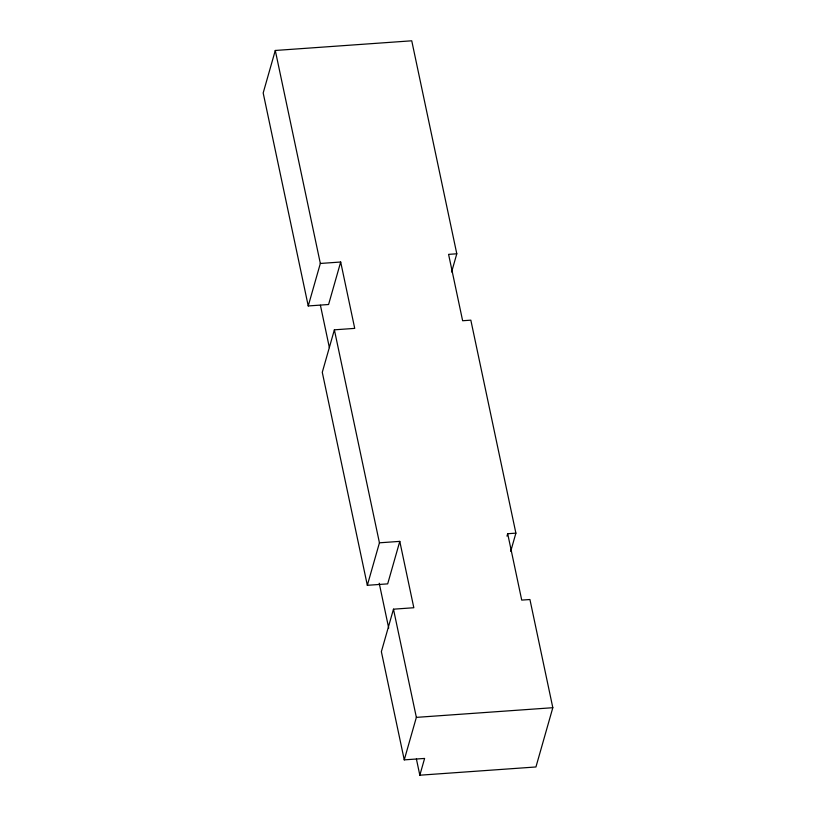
<?xml version="1.0" encoding="UTF-8"?>
<svg xmlns="http://www.w3.org/2000/svg" width="816" height="816" viewBox="0 0 816 816"><rect width="100%" height="100%" fill="white"/><g stroke="black" fill="none" stroke-linecap="round" stroke-linejoin="round"><path stroke-width="1.22" d="M451.605 272.003L456.797 253.786L411.743 40.8L275.288 50.47L263.18 92.963L308.234 305.949L328.583 304.511L340.69 262.018L320.341 263.456L308.234 305.949M340.69 262.018L354.725 328.379L334.376 329.827L322.279 372.32L367.333 585.307L387.682 583.868L399.789 541.375L379.44 542.813L367.333 585.307M399.789 541.375L413.824 607.736L393.475 609.185L381.368 651.678L404.257 759.869L424.606 758.431L419.832 775.2L535.939 766.969L552.82 707.707L529.931 599.515L521.72 600.097L507.685 533.725L515.896 533.144L470.832 320.158L462.631 320.739L448.586 254.368L456.797 253.786M404.257 759.869L416.364 717.376L393.475 609.185M506.991 536.153L507.685 533.725M510.704 551.361L515.896 533.144M416.364 717.376L552.82 707.707M275.288 50.47L320.341 263.456M334.376 329.827L379.44 542.813M320.413 305.245L329.378 347.636M379.216 583.226L388.712 628.106M416.405 758.992L419.832 775.2"/></g></svg>
